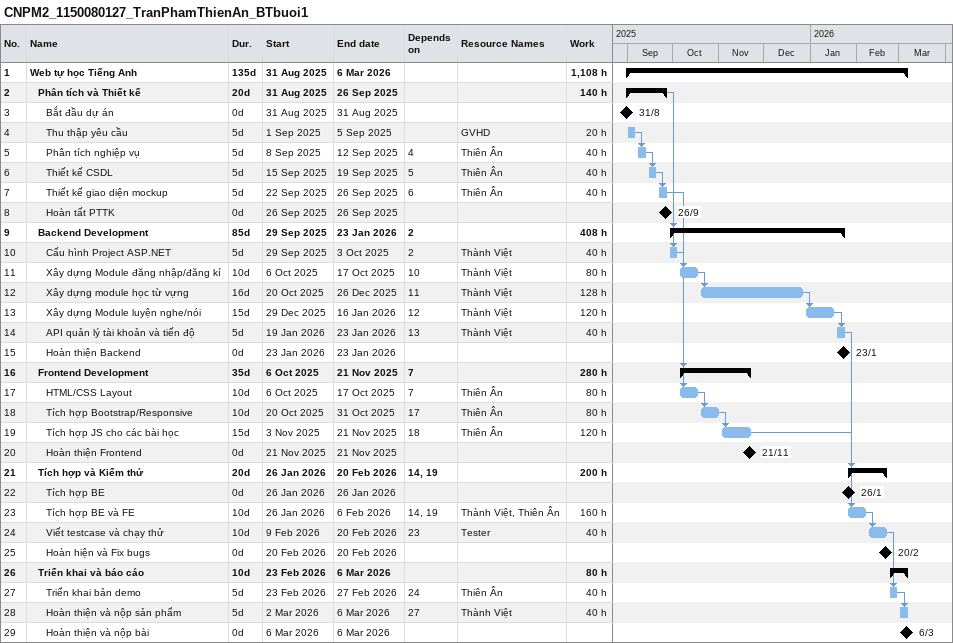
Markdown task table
CNPM2_1150080127_TranPhamThienAn_BTbuoi1

| ID | Level | Task | Duration | Start | Finish | Predecessors | Resources | Work (h) |
|---|---|---|---|---|---|---|---|---|
| 1 | 1 | **Web tự học Tiếng Anh** | 135d | 2025-08-31 | 2026-03-06 |  |  | 1108 |
| 2 | 2 | **Phân tích và Thiết kế** | 20d | 2025-08-31 | 2025-09-26 |  |  | 140 |
| 3 | 3 | Bắt đầu dự án | 0d | 2025-08-31 | 2025-08-31 |  |  |  |
| 4 | 3 | Thu thập yêu cầu | 5d | 2025-09-01 | 2025-09-05 |  | GVHD | 20 |
| 5 | 3 | Phân tích nghiệp vụ | 5d | 2025-09-08 | 2025-09-12 | 4 | Thiên Ân | 40 |
| 6 | 3 | Thiết kế CSDL | 5d | 2025-09-15 | 2025-09-19 | 5 | Thiên Ân | 40 |
| 7 | 3 | Thiết kế giao diện mockup | 5d | 2025-09-22 | 2025-09-26 | 6 | Thiên Ân | 40 |
| 8 | 3 | Hoàn tất PTTK | 0d | 2025-09-26 | 2025-09-26 |  |  |  |
| 9 | 2 | **Backend Development** | 85d | 2025-09-29 | 2026-01-23 | 2 |  | 408 |
| 10 | 3 | Cấu hình Project ASP.NET | 5d | 2025-09-29 | 2025-10-03 | 2 | Thành Việt | 40 |
| 11 | 3 | Xây dựng Module đăng nhập/đăng kí | 10d | 2025-10-06 | 2025-10-17 | 10 | Thành Việt | 80 |
| 12 | 3 | Xây dựng module học từ vựng | 16d | 2025-10-20 | 2025-12-26 | 11 | Thành Việt | 128 |
| 13 | 3 | Xây dựng Module luyện nghe/nói | 15d | 2025-12-29 | 2026-01-16 | 12 | Thành Việt | 120 |
| 14 | 3 | API quản lý tài khoản và tiến độ | 5d | 2026-01-19 | 2026-01-23 | 13 | Thành Việt | 40 |
| 15 | 3 | Hoàn thiện Backend | 0d | 2026-01-23 | 2026-01-23 |  |  |  |
| 16 | 2 | **Frontend Development** | 35d | 2025-10-06 | 2025-11-21 | 7 |  | 280 |
| 17 | 3 | HTML/CSS Layout | 10d | 2025-10-06 | 2025-10-17 | 7 | Thiên Ân | 80 |
| 18 | 3 | Tích hợp Bootstrap/Responsive | 10d | 2025-10-20 | 2025-10-31 | 17 | Thiên Ân | 80 |
| 19 | 3 | Tích hợp JS cho các bài học | 15d | 2025-11-03 | 2025-11-21 | 18 | Thiên Ân | 120 |
| 20 | 3 | Hoàn thiện Frontend | 0d | 2025-11-21 | 2025-11-21 |  |  |  |
| 21 | 2 | **Tích hợp và Kiểm thử** | 20d | 2026-01-26 | 2026-02-20 | 14, 19 |  | 200 |
| 22 | 3 | Tích hợp BE | 0d | 2026-01-26 | 2026-01-26 |  |  |  |
| 23 | 3 | Tích hợp BE và FE | 10d | 2026-01-26 | 2026-02-06 | 14, 19 | Thành Việt, Thiên Ân | 160 |
| 24 | 3 | Viết testcase và chạy thử | 10d | 2026-02-09 | 2026-02-20 | 23 | Tester | 40 |
| 25 | 3 | Hoàn hiện và Fix bugs | 0d | 2026-02-20 | 2026-02-20 |  |  |  |
| 26 | 2 | **Triển khai và báo cáo** | 10d | 2026-02-23 | 2026-03-06 |  |  | 80 |
| 27 | 3 | Triển khai bản demo | 5d | 2026-02-23 | 2026-02-27 | 24 | Thiên Ân | 40 |
| 28 | 3 | Hoàn thiện và nộp sản phẩm | 5d | 2026-03-02 | 2026-03-06 | 27 | Thành Việt | 40 |
| 29 | 3 | Hoàn thiện và nộp bài | 0d | 2026-03-06 | 2026-03-06 |  |  |  |
